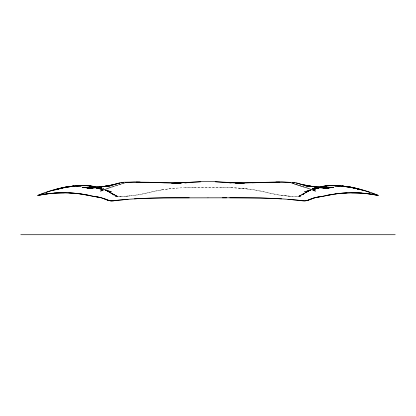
<?xml version="1.0" encoding="UTF-8"?>
<svg xmlns="http://www.w3.org/2000/svg" width="416" height="416" viewBox="0 0 416 416"><rect width="100%" height="100%" fill="white"/><g stroke="black" fill="none" stroke-linecap="round" stroke-linejoin="round"><path stroke-width="0.31" stroke-dasharray="2.08 1.56" d="M310.32 189.842L308.147 190.84L300.503 196.258C289.692 196.742 278.85 195.499 268.362 192.878C248.711 187.554 228.223 187.236 208 187.32C187.777 187.236 167.289 187.554 147.638 192.878C137.15 195.499 126.308 196.742 115.497 196.258L107.853 190.84L105.68 189.842M308.147 190.84L306.602 191.875L310.612 190.076L307.268 191.043L310.294 190.195M305.999 192.119L299.816 196.191C284.284 197.314 269.199 192.728 254.108 189.868M310.352 190.102L299.816 196.191L310.211 190.076L304.19 191.807L311.823 189.592M310.31 190.148L299.796 196.191L298.548 196.274L310.31 190.024M310.274 189.857L305.984 192.13L299.796 196.191L300.331 196.139M310.268 190.065L298.584 196.274L310.596 190.112L307.918 191.1L311.022 190.294M298.548 196.274L310.518 190.138L307.856 191.116L310.934 190.315M312.489 188.843L315.983 187.725M112.07 187.169L124.316 183.061L112.195 186.82M112.138 186.841L124.29 183.045M313.362 189.28L317.45 188.23M316.155 187.949L312.411 188.729L315.5 187.798M313.461 189.249L317.59 188.198M313.279 189.197L319.53 188.011M310.305 190.055L304.216 191.802L315.182 188.661L318.042 188.23M312.744 189.358L315.182 188.661L320.076 188.24M312.915 189.285L315.094 188.672L319.592 188.276L313.44 189.306M313.321 189.353L317.715 188.193L313.57 189.29M312.411 188.729L316.118 187.694M312.588 189.025L316.28 188.011M312.64 188.973L316.368 187.97M313.394 189.675L320.164 187.918M313.503 189.649L320.33 187.881M313.607 189.405L318.547 188.224M313.711 189.374L318.703 188.193M312.64 189.004L316.368 188.188M312.593 189.056L316.3 188.24M161.897 189.868C146.645 192.754 131.368 197.434 115.669 196.139L105.784 190.076L111.816 191.807L104.177 189.592M161.871 189.873L168.917 188.848M168.886 188.854L176.587 188.1M125.658 196.196L129.776 195.884M184.959 187.647L193.955 187.418M119.475 196.336L122.257 196.321M222.045 187.418L231.052 187.647M231.02 187.647L247.114 188.854M105.69 190.024L117.416 196.274L115.669 196.139M290.326 196.196L281.663 195.369M95.919 188.235L100.818 188.661L111.779 191.797L105.69 190.055M239.413 188.1L254.124 189.873M96.476 188.011L103.09 189.285M97.952 188.224L103.251 189.358M100.017 187.725L103.511 188.843M98.4 188.198L102.528 189.249M98.55 188.23L102.638 189.28M99.845 187.949L103.589 188.729L100.495 187.798M99.632 188.183L103.36 189.004M99.7 188.24L103.407 189.056M97.292 188.193L101.66 189.228M97.453 188.224L101.774 189.254M95.659 187.876L101.868 189.488M104.972 190.294L108.077 191.095L105.404 190.112L117.416 196.274M95.841 187.918L101.993 189.519M105.071 190.32L108.144 191.121L105.482 190.138L117.458 196.274L105.732 190.065M102.43 189.29L98.285 188.193L102.56 189.306M99.627 187.964L103.36 188.973M99.72 188.011L103.407 189.025M99.876 187.694L103.589 188.729M102.679 189.353L96.398 188.302L100.906 188.677L102.726 189.197M105.706 190.195L108.732 191.043L105.388 190.076L109.398 191.875L107.853 190.84M105.726 189.857L110.016 192.124L116.204 196.191L105.685 190.148M105.648 190.102L116.184 196.191L109.996 192.119M193.892 187.408A65.447 4.259 0 0 1 222.108 187.403M304.429 187.008L291.699 183.056L304.517 187.377L291.699 183.056L304.45 187.034"/><path stroke-width="0.62" d="M287.919 199.326L305.412 200.814L307.476 200.481L314.304 197.824L337.007 193.653M310.445 199.144L314.324 197.818M51.927 193.237L38.49 195.25L44.283 192.967M307.476 200.481L309.015 199.893M102.346 190.46L100.516 191.074L111.592 187.008M189.296 197.808C163.42 197.777 137.441 197.61 111.748 201.063C105.721 200.07 100.443 196.55 94.073 196.586C75.66 191.953 56.134 191.61 37.57 195.504C47.674 191.396 58.339 188.25 69.155 186.654M317.356 187.236C334.854 183.487 353.205 186.581 369.949 192.332M46.051 192.332C62.795 186.581 81.146 183.482 98.639 187.236M51.854 190.762L67.252 186.8L56.378 189.311L64.158 187.663M110.079 185.921L108.233 186.441L119.714 182.801L123.474 182.614M317.356 187.351L319.212 186.831M38.49 195.25C55.65 191.812 73.622 191.937 90.724 195.697M104.993 186.514L119.72 183.154L104.421 186.659L108.17 185.973L106.881 186.207M321.818 187.455L324.314 186.867L320.034 187.715L321.313 187.824M323.825 186.545L326.316 185.999L318.859 187.351M123.994 182.234L120.942 182.894L124.015 182.229L140.062 182.01M324.891 186.124L326.763 185.734L334.412 185.734M325.333 195.681L331.604 194.444M71.204 186.534L73.746 186.02L80.98 185.754M70.71 186.633L73.746 186.02L65.754 187.028L58.318 188.713L62.119 188.079M68.297 187.054L73.362 186.04L66.206 187.418M321.578 186.623L327.2 185.801M112.658 184.943L113.844 184.709M322.4 196.331L316.805 197.34M110.297 185.401L103.1 186.607M101.884 186.742L100.667 186.945L101.884 186.784M103.1 186.534L111.831 185.162L98.264 187.366L108.103 185.879L103.766 186.529M70.99 186.597L72.888 186.28M100.693 186.992L101.92 186.81M97.453 187.158L100.48 186.711M321.1 186.56L328.645 185.786M97.614 187.403L98.836 187.226M335.114 193.892C349.18 192.249 363.615 192.296 377.51 195.25L371.722 192.967M323.435 187.84L325.354 187.606L319.878 187.658M108.061 185.864L92.612 187.866L95.696 187.554M92.596 187.938L86.928 188.562L98.836 187.153M93.855 187.798L95.742 187.59M96.928 187.424L98.774 187.236M78.983 193.653L101.681 197.818L108.529 200.481L110.588 200.819L128.081 199.326M95.81 187.595L87.183 188.432L92.186 188.027M97.739 187.408L99.024 187.283M324.969 187.814L333.767 187.652L329.924 187.72M338.868 193.419L347.048 192.894M100.651 187.008L101.863 186.909M94.687 187.824L95.935 187.725L91.676 186.867L94.172 187.455M70.424 186.555L72.322 186.41M171.564 183.3L200.834 181.802M184.766 182.874L189.212 182.598M96.122 187.658L90.646 187.606L92.565 187.84M185.006 182.832L189.327 182.582M134.363 198.853L141.175 198.479M125.356 182.52L134.129 182.083L144.196 182.411M321.511 187.824L333.767 187.652M141.175 198.479L163.478 197.886L208 197.834M251.893 182.801C266.24 182.629 280.805 181.012 295.053 182.894M267.452 182.255L239.268 183.009L208.005 181.282L176.738 183.009L164.081 182.801M271.804 182.411L281.871 182.083L290.644 182.52M76.762 186.155L81.198 186.025M88.8 185.801L94.422 186.623M74.152 186.155L81.068 185.962M87.35 185.786L94.9 186.555M95.774 187.538L82.228 187.658L86.065 187.72M173.514 183.253L181.303 183.045L138.663 182.312L143.01 182.416M136.297 182.094L148.626 182.26M272.99 182.416L277.337 182.312L235.336 183.045L242.486 183.253M54.33 193.034L64.267 192.868M323.528 187.824L326.087 187.782M207.964 197.824L226.704 197.808M113.62 200.808L110.583 200.814L106.98 199.893M81.583 185.734L89.237 185.734L91.109 186.124M94.479 187.824L89.799 187.71L91.026 187.814M323.877 187.71L326.191 187.71L320.221 187.538M229.736 197.798L260.146 198L281.642 198.858M222.373 197.803C249.683 197.818 277.124 197.413 304.252 201.063C310.279 200.07 315.557 196.55 321.927 196.586C340.34 191.953 359.866 191.61 378.43 195.504C368.384 191.225 357.594 188.505 346.845 186.654M20.8 234.718L395.2 234.718M82.228 187.658L92.113 187.71M351.733 192.868L361.67 193.034M89.903 187.782L92.461 187.824M275.933 182.01L279.682 182.099M334.932 185.962L341.843 186.155M334.802 186.025L339.238 186.155M226.788 182.598L244.436 183.3M148.554 182.255L164.112 182.801M335.015 185.76L342.248 186.02L350.246 187.023L357.677 188.713L353.876 188.079M68.947 192.894L77.121 193.419M292.526 182.614L296.286 182.801L307.767 186.441L305.921 185.921M215.166 181.802L231.234 182.874M226.673 182.582L230.994 182.832M343.678 186.41L345.576 186.555M314.137 186.909L315.349 187.008M317.164 187.153L329.072 188.562L323.404 187.938M323.814 188.027L328.817 188.432L320.19 187.595M364.073 193.237L377.51 195.25M316.976 187.283L318.261 187.408M319.072 187.429L317.226 187.236L318.458 187.361M320.304 187.554L323.383 187.871L307.939 185.864M320.258 187.59L322.145 187.798M351.842 187.663L359.622 189.311L364.146 190.762M315.52 186.711L318.547 187.153M312.9 186.607L305.703 185.401M314.116 186.784L315.333 186.961L314.116 186.742M317.164 187.226L318.386 187.403M304.138 185.156L312.894 186.534M307.897 185.879L317.741 187.361L309.218 185.905M99.174 197.34L93.558 196.321M343.106 186.28L345.004 186.597M97.76 187.465L89.684 185.999L92.17 186.545M307.835 185.973L311.589 186.659L296.26 183.154M349.783 187.418L342.633 186.04L347.698 187.054M302.156 184.709L303.342 184.943M357.204 188.947L359.102 189.327L357.219 188.937M345.285 186.633L342.248 186.02L344.796 186.534M304.21 184.876L310.996 186.514M96.788 186.831L98.639 187.351M305.058 187.226L315.505 191.084L313.674 190.466M103.823 198.432L105.55 199.144M58.77 188.942L56.888 189.332L58.791 188.952M354.208 187.819L348.748 186.8L359.622 189.311L354.208 187.819"/></g></svg>
